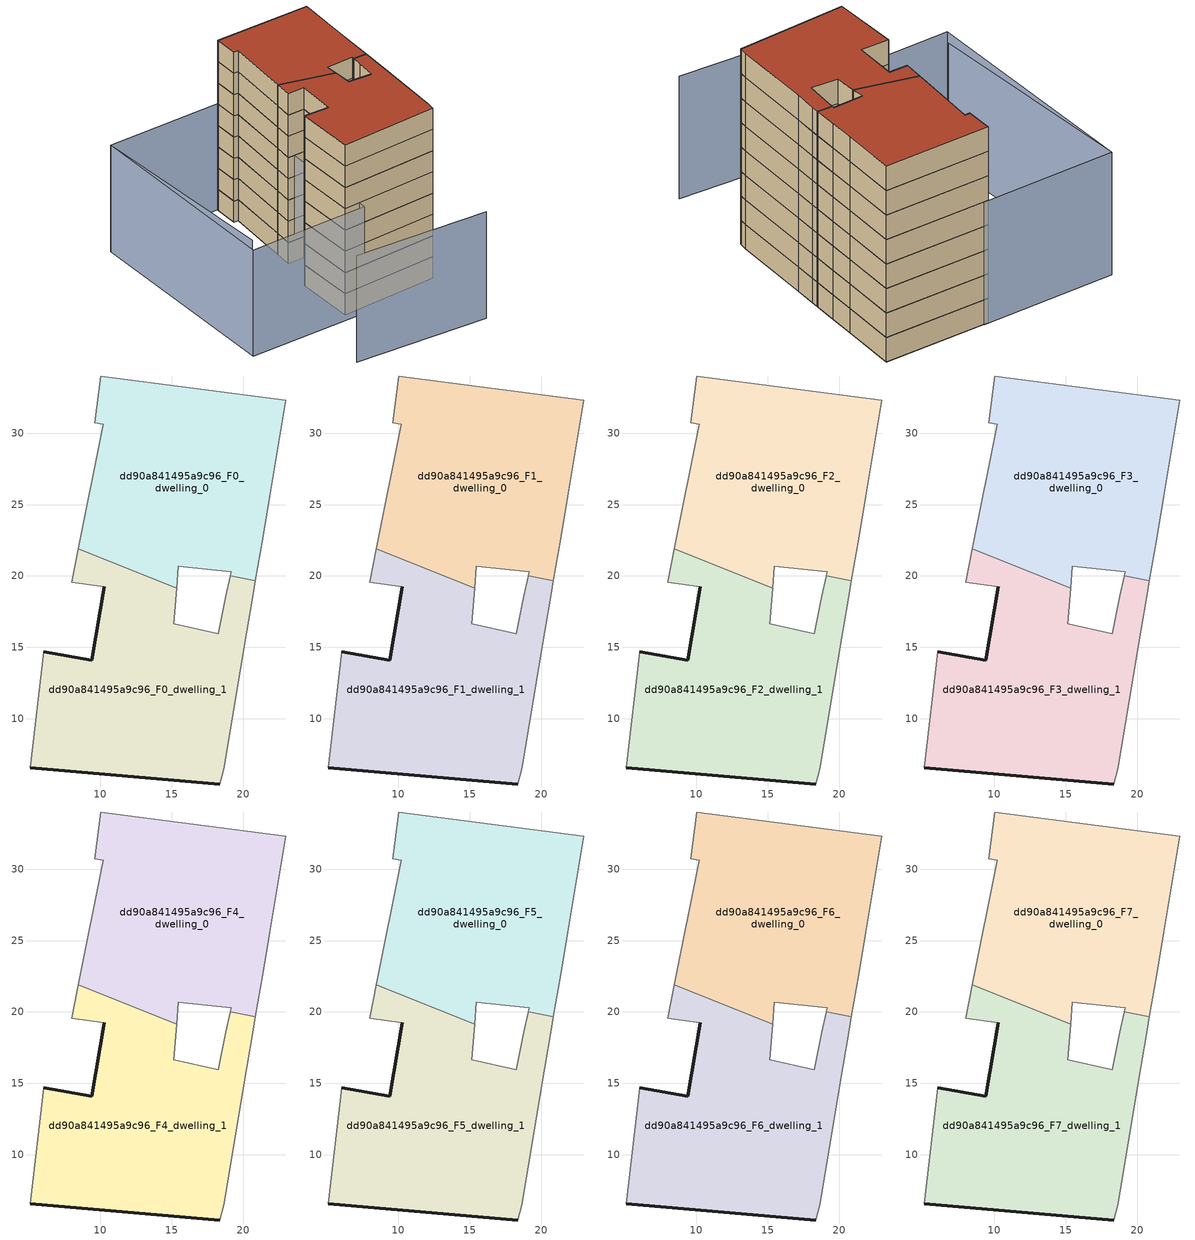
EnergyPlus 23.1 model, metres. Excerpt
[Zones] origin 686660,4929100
dd90a841495a9c96_F0_dwelling_0
 floor ground (EU_floor_Construction): 21.36,22.61 21.85,25.56 22.98,32.3 10.06,33.99 9.62,30.74 10.23,30.62 8.48,21.91 15.35,19.13 15.47,20.67 19.17,20.29 19.1,20 20.86,19.67 20.87,19.67 z0
 wall adiabatic (EU_wall_Construction): 19.1,20 19.17,20.29 15.47,20.67 15.35,19.13 / 8.48,21.91 10.23,30.62 9.62,30.74 10.06,33.99 22.98,32.3 21.85,25.56 21.36,22.61 20.87,19.67 z0:3
 wall to dd90a841495a9c96_F0_dwelling_1 (EU_wall_Construction): 20.87,19.67 20.86,19.67 19.1,20 / 15.35,19.13 8.48,21.91 z0:3
dd90a841495a9c96_F0_dwelling_1
 floor ground (EU_floor_Construction): 18.65,6.47 20.27,16.09 20.71,18.74 20.87,19.67 20.86,19.67 19.1,20 18.81,18.59 18.26,15.97 15.16,16.64 15.35,19.13 8.48,21.91 8.01,19.56 10.28,19.23 9.42,14.11 6.06,14.68 5.11,6.58 18.38,5.44 z0
 wall outside (EU_wall_Construction): 6.06,14.68 9.42,14.11 10.28,19.23 / 18.38,5.44 5.11,6.58 z0:3
 wall adiabatic (EU_wall_Construction): 5.11,6.58 6.06,14.68 / 10.28,19.23 8.01,19.56 8.48,21.91 / 15.35,19.13 15.16,16.64 18.26,15.97 18.81,18.59 19.1,20 / 20.87,19.67 20.71,18.74 20.27,16.09 18.65,6.47 18.38,5.44 z0:3
dd90a841495a9c96_F1_dwelling_0
 floor to dd90a841495a9c96_F0_dwelling_0 (EU_floor_Construction): 21.36,22.61 21.85,25.56 22.98,32.3 10.06,33.99 9.62,30.74 10.23,30.62 8.48,21.91 15.35,19.13 15.47,20.67 19.17,20.29 19.1,20 20.86,19.67 20.87,19.67 z3
 wall adiabatic (EU_wall_Construction): 19.1,20 19.17,20.29 15.47,20.67 15.35,19.13 / 8.48,21.91 10.23,30.62 9.62,30.74 10.06,33.99 22.98,32.3 21.85,25.56 21.36,22.61 20.87,19.67 z3:6
 wall to dd90a841495a9c96_F1_dwelling_1 (EU_wall_Construction): 20.87,19.67 20.86,19.67 19.1,20 / 15.35,19.13 8.48,21.91 z3:6
dd90a841495a9c96_F1_dwelling_1
 floor to dd90a841495a9c96_F0_dwelling_1 (EU_floor_Construction): 18.65,6.47 20.27,16.09 20.71,18.74 20.87,19.67 20.86,19.67 19.1,20 18.81,18.59 18.26,15.97 15.16,16.64 15.35,19.13 8.48,21.91 8.01,19.56 10.28,19.23 9.42,14.11 6.06,14.68 5.11,6.58 18.38,5.44 z3
 wall outside (EU_wall_Construction): 6.06,14.68 9.42,14.11 10.28,19.23 / 18.38,5.44 5.11,6.58 z3:6
 wall adiabatic (EU_wall_Construction): 5.11,6.58 6.06,14.68 / 10.28,19.23 8.01,19.56 8.48,21.91 / 15.35,19.13 15.16,16.64 18.26,15.97 18.81,18.59 19.1,20 / 20.87,19.67 20.71,18.74 20.27,16.09 18.65,6.47 18.38,5.44 z3:6
dd90a841495a9c96_F2_dwelling_0
 floor to dd90a841495a9c96_F1_dwelling_0 (EU_floor_Construction): 21.36,22.61 21.85,25.56 22.98,32.3 10.06,33.99 9.62,30.74 10.23,30.62 8.48,21.91 15.35,19.13 15.47,20.67 19.17,20.29 19.1,20 20.86,19.67 20.87,19.67 z6
 wall adiabatic (EU_wall_Construction): 19.1,20 19.17,20.29 15.47,20.67 15.35,19.13 / 8.48,21.91 10.23,30.62 9.62,30.74 10.06,33.99 22.98,32.3 21.85,25.56 21.36,22.61 20.87,19.67 z6:9
 wall to dd90a841495a9c96_F2_dwelling_1 (EU_wall_Construction): 20.87,19.67 20.86,19.67 19.1,20 / 15.35,19.13 8.48,21.91 z6:9
dd90a841495a9c96_F2_dwelling_1
 floor to dd90a841495a9c96_F1_dwelling_1 (EU_floor_Construction): 18.65,6.47 20.27,16.09 20.71,18.74 20.87,19.67 20.86,19.67 19.1,20 18.81,18.59 18.26,15.97 15.16,16.64 15.35,19.13 8.48,21.91 8.01,19.56 10.28,19.23 9.42,14.11 6.06,14.68 5.11,6.58 18.38,5.44 z6
 wall outside (EU_wall_Construction): 6.06,14.68 9.42,14.11 10.28,19.23 / 18.38,5.44 5.11,6.58 z6:9
 wall adiabatic (EU_wall_Construction): 5.11,6.58 6.06,14.68 / 10.28,19.23 8.01,19.56 8.48,21.91 / 15.35,19.13 15.16,16.64 18.26,15.97 18.81,18.59 19.1,20 / 20.87,19.67 20.71,18.74 20.27,16.09 18.65,6.47 18.38,5.44 z6:9
dd90a841495a9c96_F3_dwelling_0
 floor to dd90a841495a9c96_F2_dwelling_0 (EU_floor_Construction): 21.36,22.61 21.85,25.56 22.98,32.3 10.06,33.99 9.62,30.74 10.23,30.62 8.48,21.91 15.35,19.13 15.47,20.67 19.17,20.29 19.1,20 20.86,19.67 20.87,19.67 z9
 wall adiabatic (EU_wall_Construction): 19.1,20 19.17,20.29 15.47,20.67 15.35,19.13 / 8.48,21.91 10.23,30.62 9.62,30.74 10.06,33.99 22.98,32.3 21.85,25.56 21.36,22.61 20.87,19.67 z9:12
 wall to dd90a841495a9c96_F3_dwelling_1 (EU_wall_Construction): 20.87,19.67 20.86,19.67 19.1,20 / 15.35,19.13 8.48,21.91 z9:12
dd90a841495a9c96_F3_dwelling_1
 floor to dd90a841495a9c96_F2_dwelling_1 (EU_floor_Construction): 18.65,6.47 20.27,16.09 20.71,18.74 20.87,19.67 20.86,19.67 19.1,20 18.81,18.59 18.26,15.97 15.16,16.64 15.35,19.13 8.48,21.91 8.01,19.56 10.28,19.23 9.42,14.11 6.06,14.68 5.11,6.58 18.38,5.44 z9
 wall outside (EU_wall_Construction): 6.06,14.68 9.42,14.11 10.28,19.23 / 18.38,5.44 5.11,6.58 z9:12
 wall adiabatic (EU_wall_Construction): 5.11,6.58 6.06,14.68 / 10.28,19.23 8.01,19.56 8.48,21.91 / 15.35,19.13 15.16,16.64 18.26,15.97 18.81,18.59 19.1,20 / 20.87,19.67 20.71,18.74 20.27,16.09 18.65,6.47 18.38,5.44 z9:12
dd90a841495a9c96_F4_dwelling_0
 floor to dd90a841495a9c96_F3_dwelling_0 (EU_floor_Construction): 21.36,22.61 21.85,25.56 22.98,32.3 10.06,33.99 9.62,30.74 10.23,30.62 8.48,21.91 15.35,19.13 15.47,20.67 19.17,20.29 19.1,20 20.86,19.67 20.87,19.67 z12
 wall adiabatic (EU_wall_Construction): 19.1,20 19.17,20.29 15.47,20.67 15.35,19.13 / 8.48,21.91 10.23,30.62 9.62,30.74 10.06,33.99 22.98,32.3 21.85,25.56 21.36,22.61 20.87,19.67 z12:15
 wall to dd90a841495a9c96_F4_dwelling_1 (EU_wall_Construction): 20.87,19.67 20.86,19.67 19.1,20 / 15.35,19.13 8.48,21.91 z12:15
dd90a841495a9c96_F4_dwelling_1
 floor to dd90a841495a9c96_F3_dwelling_1 (EU_floor_Construction): 18.65,6.47 20.27,16.09 20.71,18.74 20.87,19.67 20.86,19.67 19.1,20 18.81,18.59 18.26,15.97 15.16,16.64 15.35,19.13 8.48,21.91 8.01,19.56 10.28,19.23 9.42,14.11 6.06,14.68 5.11,6.58 18.38,5.44 z12
 wall outside (EU_wall_Construction): 6.06,14.68 9.42,14.11 10.28,19.23 / 18.38,5.44 5.11,6.58 z12:15
 wall adiabatic (EU_wall_Construction): 5.11,6.58 6.06,14.68 / 10.28,19.23 8.01,19.56 8.48,21.91 / 15.35,19.13 15.16,16.64 18.26,15.97 18.81,18.59 19.1,20 / 20.87,19.67 20.71,18.74 20.27,16.09 18.65,6.47 18.38,5.44 z12:15
dd90a841495a9c96_F5_dwelling_0
 floor to dd90a841495a9c96_F4_dwelling_0 (EU_floor_Construction): 21.36,22.61 21.85,25.56 22.98,32.3 10.06,33.99 9.62,30.74 10.23,30.62 8.48,21.91 15.35,19.13 15.47,20.67 19.17,20.29 19.1,20 20.86,19.67 20.87,19.67 z15
 wall adiabatic (EU_wall_Construction): 19.1,20 19.17,20.29 15.47,20.67 15.35,19.13 / 8.48,21.91 10.23,30.62 9.62,30.74 10.06,33.99 22.98,32.3 21.85,25.56 21.36,22.61 20.87,19.67 z15:18
 wall to dd90a841495a9c96_F5_dwelling_1 (EU_wall_Construction): 20.87,19.67 20.86,19.67 19.1,20 / 15.35,19.13 8.48,21.91 z15:18
dd90a841495a9c96_F5_dwelling_1
 floor to dd90a841495a9c96_F4_dwelling_1 (EU_floor_Construction): 18.65,6.47 20.27,16.09 20.71,18.74 20.87,19.67 20.86,19.67 19.1,20 18.81,18.59 18.26,15.97 15.16,16.64 15.35,19.13 8.48,21.91 8.01,19.56 10.28,19.23 9.42,14.11 6.06,14.68 5.11,6.58 18.38,5.44 z15
 wall outside (EU_wall_Construction): 6.06,14.68 9.42,14.11 10.28,19.23 / 18.38,5.44 5.11,6.58 z15:18
 wall adiabatic (EU_wall_Construction): 5.11,6.58 6.06,14.68 / 10.28,19.23 8.01,19.56 8.48,21.91 / 15.35,19.13 15.16,16.64 18.26,15.97 18.81,18.59 19.1,20 / 20.87,19.67 20.71,18.74 20.27,16.09 18.65,6.47 18.38,5.44 z15:18
dd90a841495a9c96_F6_dwelling_0
 floor to dd90a841495a9c96_F5_dwelling_0 (EU_floor_Construction): 21.36,22.61 21.85,25.56 22.98,32.3 10.06,33.99 9.62,30.74 10.23,30.62 8.48,21.91 15.35,19.13 15.47,20.67 19.17,20.29 19.1,20 20.86,19.67 20.87,19.67 z18
 wall adiabatic (EU_wall_Construction): 19.1,20 19.17,20.29 15.47,20.67 15.35,19.13 / 8.48,21.91 10.23,30.62 9.62,30.74 10.06,33.99 22.98,32.3 21.85,25.56 21.36,22.61 20.87,19.67 z18:21
 wall to dd90a841495a9c96_F6_dwelling_1 (EU_wall_Construction): 20.87,19.67 20.86,19.67 19.1,20 / 15.35,19.13 8.48,21.91 z18:21
dd90a841495a9c96_F6_dwelling_1
 floor to dd90a841495a9c96_F5_dwelling_1 (EU_floor_Construction): 18.65,6.47 20.27,16.09 20.71,18.74 20.87,19.67 20.86,19.67 19.1,20 18.81,18.59 18.26,15.97 15.16,16.64 15.35,19.13 8.48,21.91 8.01,19.56 10.28,19.23 9.42,14.11 6.06,14.68 5.11,6.58 18.38,5.44 z18
 wall outside (EU_wall_Construction): 6.06,14.68 9.42,14.11 10.28,19.23 / 18.38,5.44 5.11,6.58 z18:21
 wall adiabatic (EU_wall_Construction): 5.11,6.58 6.06,14.68 / 10.28,19.23 8.01,19.56 8.48,21.91 / 15.35,19.13 15.16,16.64 18.26,15.97 18.81,18.59 19.1,20 / 20.87,19.67 20.71,18.74 20.27,16.09 18.65,6.47 18.38,5.44 z18:21
dd90a841495a9c96_F7_dwelling_0
 floor to dd90a841495a9c96_F6_dwelling_0 (EU_floor_Construction): 21.36,22.61 21.85,25.56 22.98,32.3 10.06,33.99 9.62,30.74 10.23,30.62 8.48,21.91 15.35,19.13 15.47,20.67 19.17,20.29 19.1,20 20.86,19.67 20.87,19.67 z21
 wall adiabatic (EU_wall_Construction): 19.1,20 19.17,20.29 15.47,20.67 15.35,19.13 / 8.48,21.91 10.23,30.62 9.62,30.74 10.06,33.99 22.98,32.3 21.85,25.56 21.36,22.61 20.87,19.67 z21:24
 wall to dd90a841495a9c96_F7_dwelling_1 (EU_wall_Construction): 20.87,19.67 20.86,19.67 19.1,20 / 15.35,19.13 8.48,21.91 z21:24
 roof outside (EU_roof_Construction): 22.98,32.3 21.85,25.56 21.36,22.61 20.87,19.67 20.86,19.67 19.1,20 19.17,20.29 15.47,20.67 15.35,19.13 8.48,21.91 10.23,30.62 9.62,30.74 10.06,33.99 z24
dd90a841495a9c96_F7_dwelling_1
 floor to dd90a841495a9c96_F6_dwelling_1 (EU_floor_Construction): 18.65,6.47 20.27,16.09 20.71,18.74 20.87,19.67 20.86,19.67 19.1,20 18.81,18.59 18.26,15.97 15.16,16.64 15.35,19.13 8.48,21.91 8.01,19.56 10.28,19.23 9.42,14.11 6.06,14.68 5.11,6.58 18.38,5.44 z21
 wall outside (EU_wall_Construction): 6.06,14.68 9.42,14.11 10.28,19.23 / 18.38,5.44 5.11,6.58 z21:24
 wall adiabatic (EU_wall_Construction): 5.11,6.58 6.06,14.68 / 10.28,19.23 8.01,19.56 8.48,21.91 / 15.35,19.13 15.16,16.64 18.26,15.97 18.81,18.59 19.1,20 / 20.87,19.67 20.71,18.74 20.27,16.09 18.65,6.47 18.38,5.44 z21:24
 roof outside (EU_roof_Construction): 20.86,19.67 20.87,19.67 20.71,18.74 20.27,16.09 18.65,6.47 18.38,5.44 5.11,6.58 6.06,14.68 9.42,14.11 10.28,19.23 8.01,19.56 8.48,21.91 15.35,19.13 15.16,16.64 18.26,15.97 18.81,18.59 19.1,20 z24
shading: -1.01,-1.96 16.96,-5.42 / -5.6,36.01 -7.71,9.07 / -9.12,7.37 -5.6,36.01 / -5.6,36.01 10.64,34.01 / 10.64,34.01 7.11,5.37 / 7.11,5.37 -9.12,7.37 z0:15
[Building]
EU S2 Campaign: North Axis=0; Terrain=City; Solar Distribution=FullExterior
[Site:Location]
Bologna: Latitude=44.5; Longitude=11.25; Time Zone=1; Elevation=37
[SizingPeriod:WeatherFileDays]
AnnualSizingPeriod: Begin Month=1; Begin Day of Month=1; End Month=12; End Day of Month=31; Day of Week for Start Day=Monday; Use Weather File Daylight Saving Period=No; Use Weather File Rain and Snow Indicators=No
[MATERIAL]
EU_InternalMass_Material: Roughness=MediumRough; Thickness=0.1; Conductivity=1; Density=1800; Specific Heat=900; Thermal Absorptance=0.9; Solar Absorptance=0.7; Visible Absorptance=0.7
[MATERIAL:NOMASS] Roughness=MediumRough; Thermal Absorptance=0.9; Solar Absorptance=0.7; Visible Absorptance=0.7
Name | Thermal Resistance
EU_wall_NoMass | 0.905828
EU_roof_NoMass | 0.37593
EU_floor_NoMass | 0.67114
[CONSTRUCTION]
EU_wall_Construction: EU_wall_NoMass
EU_roof_Construction: EU_roof_NoMass
EU_floor_Construction: EU_floor_NoMass
EU_InternalMass_Construction: EU_InternalMass_Material
[ZONE] Type=1; Multiplier=1; Ceiling Height=autocalculate; Floor Area=autocalculate; Part of Total Floor Area=Yes
Name | Volume
dd90a841495a9c96_F0_dwelling_0; dd90a841495a9c96_F1_dwelling_0; dd90a841495a9c96_F2_dwelling_0; dd90a841495a9c96_F3_dwelling_0; dd90a841495a9c96_F4_dwelling_0; dd90a841495a9c96_F5_dwelling_0; dd90a841495a9c96_F6_dwelling_0; dd90a841495a9c96_F7_dwelling_0 | 486.445
dd90a841495a9c96_F0_dwelling_1; dd90a841495a9c96_F1_dwelling_1; dd90a841495a9c96_F2_dwelling_1; dd90a841495a9c96_F3_dwelling_1; dd90a841495a9c96_F4_dwelling_1; dd90a841495a9c96_F5_dwelling_1; dd90a841495a9c96_F6_dwelling_1; dd90a841495a9c96_F7_dwelling_1 | 499.447
[INTERNALMASS] Construction=EU_InternalMass_Construction
Name | Zone or ZoneList | Surface Area
dd90a841495a9c96_F0_dwelling_0_EU_InternalMass | dd90a841495a9c96_F0_dwelling_0 | 162.148
dd90a841495a9c96_F0_dwelling_1_EU_InternalMass | dd90a841495a9c96_F0_dwelling_1 | 166.482
dd90a841495a9c96_F1_dwelling_0_EU_InternalMass | dd90a841495a9c96_F1_dwelling_0 | 162.148
dd90a841495a9c96_F1_dwelling_1_EU_InternalMass | dd90a841495a9c96_F1_dwelling_1 | 166.482
dd90a841495a9c96_F2_dwelling_0_EU_InternalMass | dd90a841495a9c96_F2_dwelling_0 | 162.148
dd90a841495a9c96_F2_dwelling_1_EU_InternalMass | dd90a841495a9c96_F2_dwelling_1 | 166.482
dd90a841495a9c96_F3_dwelling_0_EU_InternalMass | dd90a841495a9c96_F3_dwelling_0 | 162.148
dd90a841495a9c96_F3_dwelling_1_EU_InternalMass | dd90a841495a9c96_F3_dwelling_1 | 166.482
dd90a841495a9c96_F4_dwelling_0_EU_InternalMass | dd90a841495a9c96_F4_dwelling_0 | 162.148
dd90a841495a9c96_F4_dwelling_1_EU_InternalMass | dd90a841495a9c96_F4_dwelling_1 | 166.482
dd90a841495a9c96_F5_dwelling_0_EU_InternalMass | dd90a841495a9c96_F5_dwelling_0 | 162.148
dd90a841495a9c96_F5_dwelling_1_EU_InternalMass | dd90a841495a9c96_F5_dwelling_1 | 166.482
dd90a841495a9c96_F6_dwelling_0_EU_InternalMass | dd90a841495a9c96_F6_dwelling_0 | 162.148
dd90a841495a9c96_F6_dwelling_1_EU_InternalMass | dd90a841495a9c96_F6_dwelling_1 | 166.482
dd90a841495a9c96_F7_dwelling_0_EU_InternalMass | dd90a841495a9c96_F7_dwelling_0 | 162.148
dd90a841495a9c96_F7_dwelling_1_EU_InternalMass | dd90a841495a9c96_F7_dwelling_1 | 166.482
[OTHEREQUIPMENT] Fuel Type=Electricity; Design Level Calculation Method=Watts/Area; Power per Zone Floor Area=1; Fraction Latent=0; Fraction Radiant=0; Fraction Lost=0; Carbon Dioxide Generation Rate=0; EndUse Subcategory=EU_Step8_InternalGains
Name | Zone or ZoneList or Space or SpaceList | Schedule
EU_Step8_InternalGain_dd90a841495a9c96_F0_dwelling_0_f000 | dd90a841495a9c96_F0_dwelling_0 | EU_Step8_GainSchedule_dd90a841495a9c96_F0_dwelling_0_f000
EU_Step8_InternalGain_dd90a841495a9c96_F0_dwelling_1_f000 | dd90a841495a9c96_F0_dwelling_1 | EU_Step8_GainSchedule_dd90a841495a9c96_F0_dwelling_1_f000
EU_Step8_InternalGain_dd90a841495a9c96_F1_dwelling_0_f000 | dd90a841495a9c96_F1_dwelling_0 | EU_Step8_GainSchedule_dd90a841495a9c96_F1_dwelling_0_f000
EU_Step8_InternalGain_dd90a841495a9c96_F1_dwelling_1_f000 | dd90a841495a9c96_F1_dwelling_1 | EU_Step8_GainSchedule_dd90a841495a9c96_F1_dwelling_1_f000
EU_Step8_InternalGain_dd90a841495a9c96_F2_dwelling_0_f000 | dd90a841495a9c96_F2_dwelling_0 | EU_Step8_GainSchedule_dd90a841495a9c96_F2_dwelling_0_f000
EU_Step8_InternalGain_dd90a841495a9c96_F2_dwelling_1_f000 | dd90a841495a9c96_F2_dwelling_1 | EU_Step8_GainSchedule_dd90a841495a9c96_F2_dwelling_1_f000
EU_Step8_InternalGain_dd90a841495a9c96_F3_dwelling_0_f000 | dd90a841495a9c96_F3_dwelling_0 | EU_Step8_GainSchedule_dd90a841495a9c96_F3_dwelling_0_f000
EU_Step8_InternalGain_dd90a841495a9c96_F3_dwelling_1_f000 | dd90a841495a9c96_F3_dwelling_1 | EU_Step8_GainSchedule_dd90a841495a9c96_F3_dwelling_1_f000
EU_Step8_InternalGain_dd90a841495a9c96_F4_dwelling_0_f000 | dd90a841495a9c96_F4_dwelling_0 | EU_Step8_GainSchedule_dd90a841495a9c96_F4_dwelling_0_f000
EU_Step8_InternalGain_dd90a841495a9c96_F4_dwelling_1_f000 | dd90a841495a9c96_F4_dwelling_1 | EU_Step8_GainSchedule_dd90a841495a9c96_F4_dwelling_1_f000
EU_Step8_InternalGain_dd90a841495a9c96_F5_dwelling_0_f000 | dd90a841495a9c96_F5_dwelling_0 | EU_Step8_GainSchedule_dd90a841495a9c96_F5_dwelling_0_f000
EU_Step8_InternalGain_dd90a841495a9c96_F5_dwelling_1_f000 | dd90a841495a9c96_F5_dwelling_1 | EU_Step8_GainSchedule_dd90a841495a9c96_F5_dwelling_1_f000
EU_Step8_InternalGain_dd90a841495a9c96_F6_dwelling_0_f000 | dd90a841495a9c96_F6_dwelling_0 | EU_Step8_GainSchedule_dd90a841495a9c96_F6_dwelling_0_f000
EU_Step8_InternalGain_dd90a841495a9c96_F6_dwelling_1_f000 | dd90a841495a9c96_F6_dwelling_1 | EU_Step8_GainSchedule_dd90a841495a9c96_F6_dwelling_1_f000
EU_Step8_InternalGain_dd90a841495a9c96_F7_dwelling_0_f000 | dd90a841495a9c96_F7_dwelling_0 | EU_Step8_GainSchedule_dd90a841495a9c96_F7_dwelling_0_f000
EU_Step8_InternalGain_dd90a841495a9c96_F7_dwelling_1_f000 | dd90a841495a9c96_F7_dwelling_1 | EU_Step8_GainSchedule_dd90a841495a9c96_F7_dwelling_1_f000
[ZONEVENTILATION:DESIGNFLOWRATE] Schedule=EU_AlwaysOn; Design Flow Rate Calculation Method=AirChanges/Hour; Air Changes per Hour=0.73129; Ventilation Type=Natural; Fan Pressure Rise=0; Fan Total Efficiency=1; Constant Term Coefficient=1; Temperature Term Coefficient=0; Velocity Term Coefficient=0; Velocity Squared Term Coefficient=0; Minimum Indoor Temperature=-100; Maximum Indoor Temperature=100; Delta Temperature=-100; Minimum Outdoor Temperature=-100; Maximum Outdoor Temperature=100; Maximum Wind Speed=40
Name | Zone or ZoneList or Space or SpaceList
EU_ConstantAir_dd90a841495a9c96_F0_dwelling_0 | dd90a841495a9c96_F0_dwelling_0
EU_ConstantAir_dd90a841495a9c96_F0_dwelling_1 | dd90a841495a9c96_F0_dwelling_1
EU_ConstantAir_dd90a841495a9c96_F1_dwelling_0 | dd90a841495a9c96_F1_dwelling_0
EU_ConstantAir_dd90a841495a9c96_F1_dwelling_1 | dd90a841495a9c96_F1_dwelling_1
EU_ConstantAir_dd90a841495a9c96_F2_dwelling_0 | dd90a841495a9c96_F2_dwelling_0
EU_ConstantAir_dd90a841495a9c96_F2_dwelling_1 | dd90a841495a9c96_F2_dwelling_1
EU_ConstantAir_dd90a841495a9c96_F3_dwelling_0 | dd90a841495a9c96_F3_dwelling_0
EU_ConstantAir_dd90a841495a9c96_F3_dwelling_1 | dd90a841495a9c96_F3_dwelling_1
EU_ConstantAir_dd90a841495a9c96_F4_dwelling_0 | dd90a841495a9c96_F4_dwelling_0
EU_ConstantAir_dd90a841495a9c96_F4_dwelling_1 | dd90a841495a9c96_F4_dwelling_1
EU_ConstantAir_dd90a841495a9c96_F5_dwelling_0 | dd90a841495a9c96_F5_dwelling_0
EU_ConstantAir_dd90a841495a9c96_F5_dwelling_1 | dd90a841495a9c96_F5_dwelling_1
EU_ConstantAir_dd90a841495a9c96_F6_dwelling_0 | dd90a841495a9c96_F6_dwelling_0
EU_ConstantAir_dd90a841495a9c96_F6_dwelling_1 | dd90a841495a9c96_F6_dwelling_1
EU_ConstantAir_dd90a841495a9c96_F7_dwelling_0 | dd90a841495a9c96_F7_dwelling_0
EU_ConstantAir_dd90a841495a9c96_F7_dwelling_1 | dd90a841495a9c96_F7_dwelling_1
[HVACTEMPLATE:THERMOSTAT] Constant Heating Setpoint=20; Constant Cooling Setpoint=50
EU_HeatOnly_dd90a841495a9c96_F0_dwelling_0; EU_HeatOnly_dd90a841495a9c96_F0_dwelling_1; EU_HeatOnly_dd90a841495a9c96_F1_dwelling_0; EU_HeatOnly_dd90a841495a9c96_F1_dwelling_1; EU_HeatOnly_dd90a841495a9c96_F2_dwelling_0; EU_HeatOnly_dd90a841495a9c96_F2_dwelling_1; EU_HeatOnly_dd90a841495a9c96_F3_dwelling_0; EU_HeatOnly_dd90a841495a9c96_F3_dwelling_1; EU_HeatOnly_dd90a841495a9c96_F4_dwelling_0; EU_HeatOnly_dd90a841495a9c96_F4_dwelling_1; EU_HeatOnly_dd90a841495a9c96_F5_dwelling_0; EU_HeatOnly_dd90a841495a9c96_F5_dwelling_1; EU_HeatOnly_dd90a841495a9c96_F6_dwelling_0; EU_HeatOnly_dd90a841495a9c96_F6_dwelling_1; EU_HeatOnly_dd90a841495a9c96_F7_dwelling_0; EU_HeatOnly_dd90a841495a9c96_F7_dwelling_1
[HVACTEMPLATE:ZONE:IDEALLOADSAIRSYSTEM] System Availability Schedule=EU_AlwaysOn; Maximum Heating Supply Air Temperature=50; Minimum Cooling Supply Air Temperature=13; Maximum Heating Supply Air Humidity Ratio=0.0156; Minimum Cooling Supply Air Humidity Ratio=0.0077; Heating Limit=NoLimit; Cooling Limit=NoLimit; Heating Availability Schedule=EU_AlwaysOn; Cooling Availability Schedule=EU_CoolingOff; Dehumidification Control Type=ConstantSensibleHeatRatio; Cooling Sensible Heat Ratio=0.7; Dehumidification Setpoint=60; Humidification Control Type=None; Humidification Setpoint=30; Outdoor Air Method=None; Outdoor Air Flow Rate per Person=0.00944; Outdoor Air Flow Rate per Zone Floor Area=0; Outdoor Air Flow Rate per Zone=0; Demand Controlled Ventilation Type=None; Outdoor Air Economizer Type=NoEconomizer; Heat Recovery Type=None; Sensible Heat Recovery Effectiveness=0.7; Latent Heat Recovery Effectiveness=0.65
Name | Template Thermostat
dd90a841495a9c96_F0_dwelling_0 | EU_HeatOnly_dd90a841495a9c96_F0_dwelling_0
dd90a841495a9c96_F0_dwelling_1 | EU_HeatOnly_dd90a841495a9c96_F0_dwelling_1
dd90a841495a9c96_F1_dwelling_0 | EU_HeatOnly_dd90a841495a9c96_F1_dwelling_0
dd90a841495a9c96_F1_dwelling_1 | EU_HeatOnly_dd90a841495a9c96_F1_dwelling_1
dd90a841495a9c96_F2_dwelling_0 | EU_HeatOnly_dd90a841495a9c96_F2_dwelling_0
dd90a841495a9c96_F2_dwelling_1 | EU_HeatOnly_dd90a841495a9c96_F2_dwelling_1
dd90a841495a9c96_F3_dwelling_0 | EU_HeatOnly_dd90a841495a9c96_F3_dwelling_0
dd90a841495a9c96_F3_dwelling_1 | EU_HeatOnly_dd90a841495a9c96_F3_dwelling_1
dd90a841495a9c96_F4_dwelling_0 | EU_HeatOnly_dd90a841495a9c96_F4_dwelling_0
dd90a841495a9c96_F4_dwelling_1 | EU_HeatOnly_dd90a841495a9c96_F4_dwelling_1
dd90a841495a9c96_F5_dwelling_0 | EU_HeatOnly_dd90a841495a9c96_F5_dwelling_0
dd90a841495a9c96_F5_dwelling_1 | EU_HeatOnly_dd90a841495a9c96_F5_dwelling_1
dd90a841495a9c96_F6_dwelling_0 | EU_HeatOnly_dd90a841495a9c96_F6_dwelling_0
dd90a841495a9c96_F6_dwelling_1 | EU_HeatOnly_dd90a841495a9c96_F6_dwelling_1
dd90a841495a9c96_F7_dwelling_0 | EU_HeatOnly_dd90a841495a9c96_F7_dwelling_0
dd90a841495a9c96_F7_dwelling_1 | EU_HeatOnly_dd90a841495a9c96_F7_dwelling_1
[SIZING:ZONE] Zone Cooling Design Supply Air Temperature Input Method=SupplyAirTemperature; Zone Cooling Design Supply Air Temperature=13; Zone Heating Design Supply Air Temperature Input Method=SupplyAirTemperature; Zone Heating Design Supply Air Temperature=50; Zone Cooling Design Supply Air Humidity Ratio=0.008; Zone Heating Design Supply Air Humidity Ratio=0.008; Cooling Design Air Flow Method=DesignDay; Cooling Design Air Flow Rate=0; Cooling Minimum Air Flow per Zone Floor Area=0.000762; Cooling Minimum Air Flow=0; Cooling Minimum Air Flow Fraction=0.2; Heating Design Air Flow Method=DesignDay; Heating Design Air Flow Rate=0; Heating Maximum Air Flow per Zone Floor Area=0.002032; Heating Maximum Air Flow=0.141576; Heating Maximum Air Flow Fraction=0.3; Account for Dedicated Outdoor Air System=No; Dedicated Outdoor Air System Control Strategy=NeutralSupplyAir; Dedicated Outdoor Air Low Setpoint Temperature for Design=autosize; Dedicated Outdoor Air High Setpoint Temperature for Design=autosize; Zone Load Sizing Method=Sensible Load Only No Latent Load; Zone Latent Cooling Design Supply Air Humidity Ratio Input Method=HumidityRatioDifference; Zone Cooling Design Supply Air Humidity Ratio Difference=0.005; Zone Latent Heating Design Supply Air Humidity Ratio Input Method=HumidityRatioDifference; Zone Humidification Design Supply Air Humidity Ratio Difference=0.005
dd90a841495a9c96_F0_dwelling_0; dd90a841495a9c96_F0_dwelling_1; dd90a841495a9c96_F1_dwelling_0; dd90a841495a9c96_F1_dwelling_1; dd90a841495a9c96_F2_dwelling_0; dd90a841495a9c96_F2_dwelling_1; dd90a841495a9c96_F3_dwelling_0; dd90a841495a9c96_F3_dwelling_1; dd90a841495a9c96_F4_dwelling_0; dd90a841495a9c96_F4_dwelling_1; dd90a841495a9c96_F5_dwelling_0; dd90a841495a9c96_F5_dwelling_1; dd90a841495a9c96_F6_dwelling_0; dd90a841495a9c96_F6_dwelling_1; dd90a841495a9c96_F7_dwelling_0; dd90a841495a9c96_F7_dwelling_1
[SCHEDULE:CONSTANT]
Name | Hourly Value
EU_AlwaysOn | 1
EU_CoolingOff | 0
[SCHEDULE:FILE] Column Number=1; Rows to Skip at Top=0; Number of Hours of Data=8760; Column Separator=Comma; Interpolate to Timestep=No; Minutes per Item=60; Adjust Schedule for Daylight Savings=Yes
Name | File
EU_Step8_GainSchedule_dd90a841495a9c96_F0_dwelling_0_f000 | ../../schedules/dd90a841495a9c96/dd90a841495a9c96_F0_dwelling_0_f000_gain.csv
EU_Step8_GainSchedule_dd90a841495a9c96_F0_dwelling_1_f000 | ../../schedules/dd90a841495a9c96/dd90a841495a9c96_F0_dwelling_1_f000_gain.csv
EU_Step8_GainSchedule_dd90a841495a9c96_F1_dwelling_0_f000 | ../../schedules/dd90a841495a9c96/dd90a841495a9c96_F1_dwelling_0_f000_gain.csv
EU_Step8_GainSchedule_dd90a841495a9c96_F1_dwelling_1_f000 | ../../schedules/dd90a841495a9c96/dd90a841495a9c96_F1_dwelling_1_f000_gain.csv
EU_Step8_GainSchedule_dd90a841495a9c96_F2_dwelling_0_f000 | ../../schedules/dd90a841495a9c96/dd90a841495a9c96_F2_dwelling_0_f000_gain.csv
EU_Step8_GainSchedule_dd90a841495a9c96_F2_dwelling_1_f000 | ../../schedules/dd90a841495a9c96/dd90a841495a9c96_F2_dwelling_1_f000_gain.csv
EU_Step8_GainSchedule_dd90a841495a9c96_F3_dwelling_0_f000 | ../../schedules/dd90a841495a9c96/dd90a841495a9c96_F3_dwelling_0_f000_gain.csv
EU_Step8_GainSchedule_dd90a841495a9c96_F3_dwelling_1_f000 | ../../schedules/dd90a841495a9c96/dd90a841495a9c96_F3_dwelling_1_f000_gain.csv
EU_Step8_GainSchedule_dd90a841495a9c96_F4_dwelling_0_f000 | ../../schedules/dd90a841495a9c96/dd90a841495a9c96_F4_dwelling_0_f000_gain.csv
EU_Step8_GainSchedule_dd90a841495a9c96_F4_dwelling_1_f000 | ../../schedules/dd90a841495a9c96/dd90a841495a9c96_F4_dwelling_1_f000_gain.csv
EU_Step8_GainSchedule_dd90a841495a9c96_F5_dwelling_0_f000 | ../../schedules/dd90a841495a9c96/dd90a841495a9c96_F5_dwelling_0_f000_gain.csv
EU_Step8_GainSchedule_dd90a841495a9c96_F5_dwelling_1_f000 | ../../schedules/dd90a841495a9c96/dd90a841495a9c96_F5_dwelling_1_f000_gain.csv
EU_Step8_GainSchedule_dd90a841495a9c96_F6_dwelling_0_f000 | ../../schedules/dd90a841495a9c96/dd90a841495a9c96_F6_dwelling_0_f000_gain.csv
EU_Step8_GainSchedule_dd90a841495a9c96_F6_dwelling_1_f000 | ../../schedules/dd90a841495a9c96/dd90a841495a9c96_F6_dwelling_1_f000_gain.csv
EU_Step8_GainSchedule_dd90a841495a9c96_F7_dwelling_0_f000 | ../../schedules/dd90a841495a9c96/dd90a841495a9c96_F7_dwelling_0_f000_gain.csv
EU_Step8_GainSchedule_dd90a841495a9c96_F7_dwelling_1_f000 | ../../schedules/dd90a841495a9c96/dd90a841495a9c96_F7_dwelling_1_f000_gain.csv
